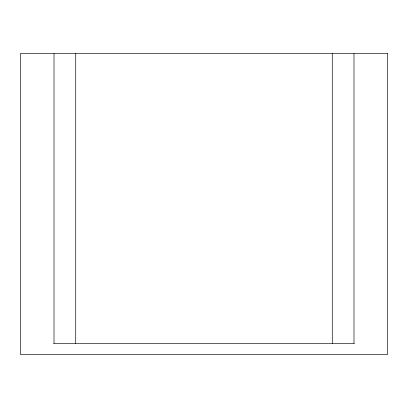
<?xml version="1.0" encoding="UTF-8"?>
<svg xmlns="http://www.w3.org/2000/svg" width="408" height="408" viewBox="0 0 408 408"><rect width="100%" height="100%" fill="white"/><g stroke="black" fill="none" stroke-linecap="round" stroke-linejoin="round"><path stroke-width="0.61" d="M53.611 343.358L354.389 343.358M353.986 53.581L353.986 343.358M332.28 53.581L332.28 343.358M75.72 53.581L75.72 343.358M54.014 53.581L54.014 343.358M387.6 53.581L20.4 53.581L20.4 354.419L387.6 354.419L387.6 53.581"/></g></svg>
